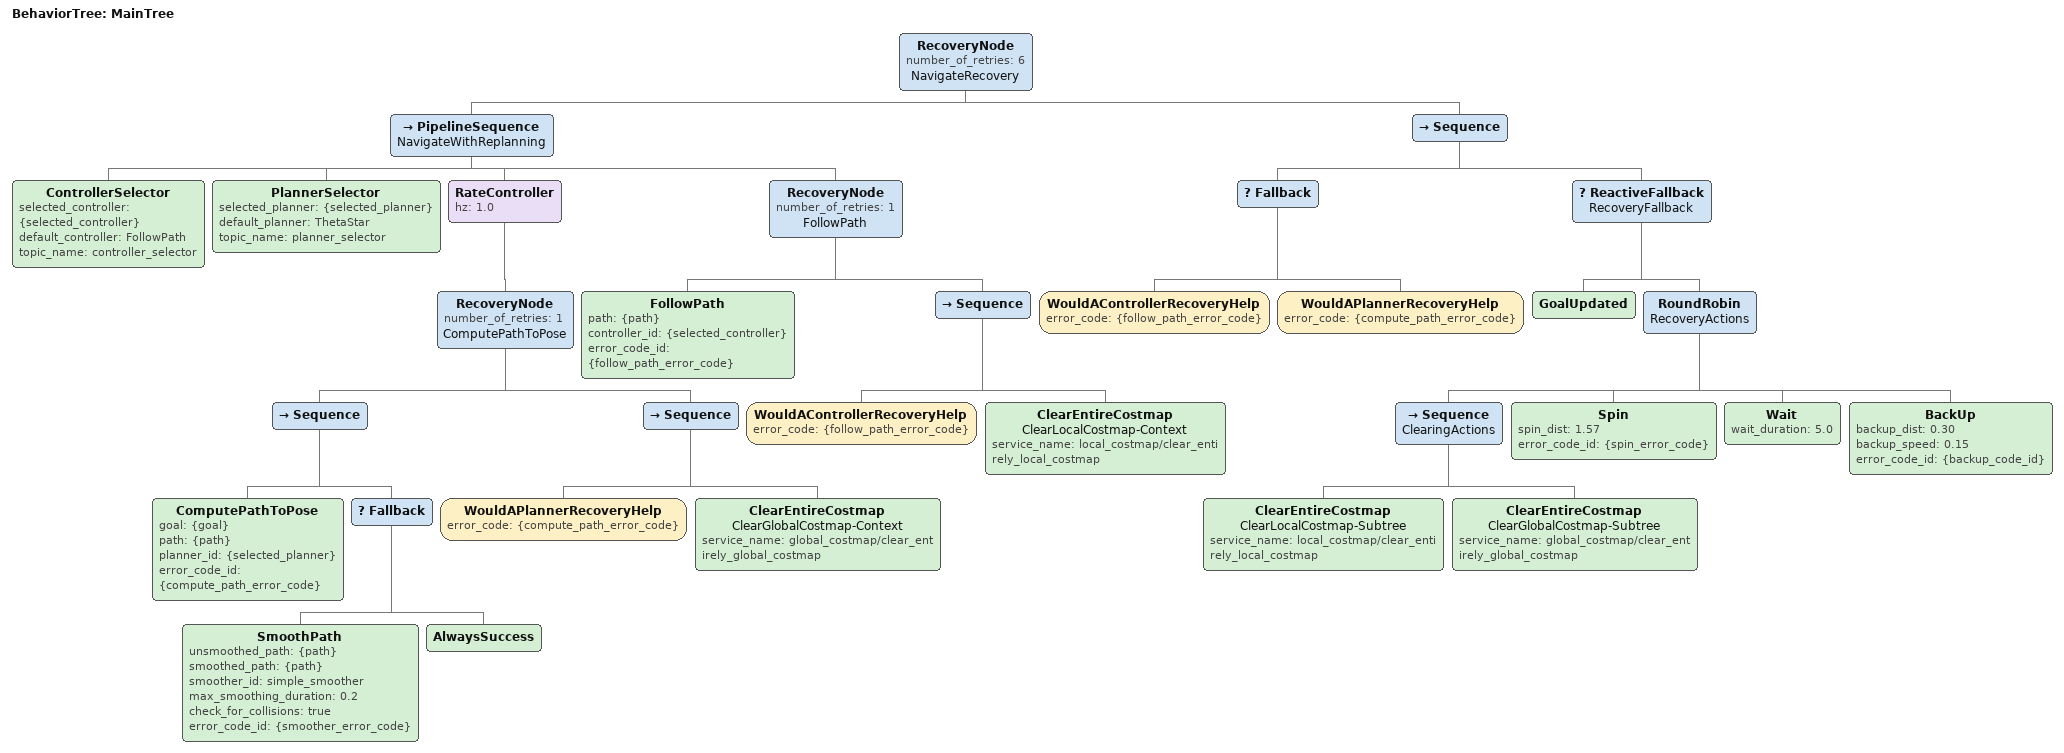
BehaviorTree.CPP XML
<root BTCPP_format="4" main_tree_to_execute="MainTree">
  <BehaviorTree ID="MainTree">
    <RecoveryNode number_of_retries="6" name="NavigateRecovery">
      <PipelineSequence name="NavigateWithReplanning">
        <ControllerSelector selected_controller="{selected_controller}" default_controller="FollowPath" topic_name="controller_selector"/>
        <PlannerSelector selected_planner="{selected_planner}" default_planner="ThetaStar" topic_name="planner_selector"/>
        <RateController hz="1.0">
          <RecoveryNode number_of_retries="1" name="ComputePathToPose">
            <Sequence>
              <ComputePathToPose goal="{goal}" path="{path}" planner_id="{selected_planner}" error_code_id="{compute_path_error_code}"/>
              <Fallback>
                <SmoothPath unsmoothed_path="{path}" smoothed_path="{path}" smoother_id="simple_smoother" max_smoothing_duration="0.2" check_for_collisions="true" error_code_id="{smoother_error_code}"/>
                <AlwaysSuccess/>
              </Fallback>
            </Sequence>
            <Sequence>
              <WouldAPlannerRecoveryHelp error_code="{compute_path_error_code}"/>
              <ClearEntireCostmap name="ClearGlobalCostmap-Context" service_name="global_costmap/clear_entirely_global_costmap"/>
            </Sequence>
          </RecoveryNode>
        </RateController>
        <RecoveryNode number_of_retries="1" name="FollowPath">
          <FollowPath path="{path}" controller_id="{selected_controller}" error_code_id="{follow_path_error_code}"/>
          <Sequence>
            <WouldAControllerRecoveryHelp error_code="{follow_path_error_code}"/>
            <ClearEntireCostmap name="ClearLocalCostmap-Context" service_name="local_costmap/clear_entirely_local_costmap"/>
          </Sequence>
        </RecoveryNode>
      </PipelineSequence>
      <Sequence>
        <Fallback>
          <WouldAControllerRecoveryHelp error_code="{follow_path_error_code}"/>
          <WouldAPlannerRecoveryHelp error_code="{compute_path_error_code}"/>
        </Fallback>
        <ReactiveFallback name="RecoveryFallback">
          <GoalUpdated/>
          <RoundRobin name="RecoveryActions">
            <Sequence name="ClearingActions">
              <ClearEntireCostmap name="ClearLocalCostmap-Subtree" service_name="local_costmap/clear_entirely_local_costmap"/>
              <ClearEntireCostmap name="ClearGlobalCostmap-Subtree" service_name="global_costmap/clear_entirely_global_costmap"/>
            </Sequence>
            <Spin spin_dist="1.57" error_code_id="{spin_error_code}"/>
            <Wait wait_duration="5.0"/>
            <BackUp backup_dist="0.30" backup_speed="0.15" error_code_id="{backup_code_id}"/>
          </RoundRobin>
        </ReactiveFallback>
      </Sequence>
    </RecoveryNode>
  </BehaviorTree>
</root>
